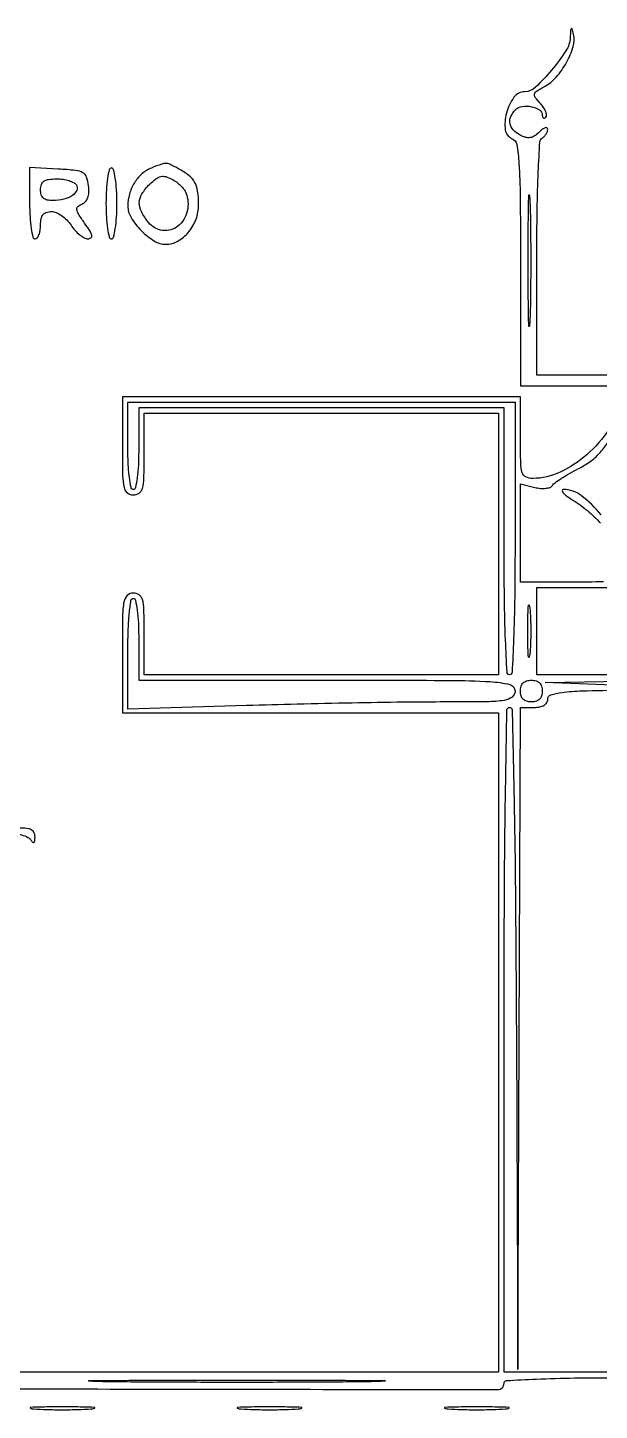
# Model space of a CAD drawing. Extents: x 23 to 255, y 40 to 184.
# Drawn here: x 233.89 to 242.76, y 39.85 to 61.31 of the extents above; entities that cross this region are included whole.
import ezdxf

# ---------------------------------------------------------------- set-up
doc = ezdxf.new("R2010")
doc.units = 0
doc.header["$MEASUREMENT"] = 0

msp = doc.modelspace()

# ---------------------------------------------------------------- linework, layer by layer
for points in [[(207.919475, 175.632891, 0.000007), (191.762556, 175.634099, 0.00002), (173.0434, 175.634494, 0.000013), (151.49745, 175.633531)], [(242.964376, 55.91663, 0.004329), (242.5059, 55.9206), (241.7868, 55.9206), (241.7868, 57.734507, -0.003567), (241.79221, 58.492916, -0.007759), (241.809546, 59.074774, -0.003358), (241.833633, 59.537404, -0.244316), (241.8714, 59.6007, 0.064989), (241.903762, 59.627051, 0.051913), (241.931149, 59.662786, 0.053432), (241.949776, 59.702006, 0.084359), (241.956, 59.738636, 0.284199), (241.943724, 59.758489, 0.203819), (241.916997, 59.760123, 0.080654), (241.874298, 59.736685, 0.030616), (241.823225, 59.691511, -0.050338), (241.750729, 59.632307, -0.108469), (241.683822, 59.606501, -0.109468), (241.612666, 59.611207, -0.051869), (241.527125, 59.646144, -0.082642), (241.420661, 59.728143, -0.143335), (241.371013, 59.827141, -0.14973), (241.383601, 59.934125, -0.093021), (241.455534, 60.039294, -0.16211), (241.558601, 60.090869, -0.084427), (241.703862, 60.087106, -0.093896), (241.827579, 60.037461, -0.255861), (241.8714, 59.957433, 0.066396), (241.875409, 59.927375, 0.195643), (241.887815, 59.91111, 0.239901), (241.905965, 59.909985, 0.094375), (241.927281, 59.924481, 0.228102), (241.938676, 59.957016, 0.067539), (241.925447, 60.009585, 0.052829), (241.892322, 60.072143, 0.035774), (241.842564, 60.135723, -0.024352), (241.763368, 60.232292, -0.221657), (241.752732, 60.284251, -0.195143), (241.785215, 60.329771, -0.018544), (241.905682, 60.400109, 0.091371), (242.086386, 60.544344, 0.052066), (242.247202, 60.774, 0.052879), (242.351672, 61.020275, 0.1369), (242.356151, 61.211421, 0.009784), (242.333176, 61.295004, 0.574534), (242.320667, 61.298065, 0.17825), (242.310492, 61.274972, 0.004402), (242.304214, 61.157628, -0.135279), (242.238555, 60.955145, -0.028827), (242.015346, 60.655436, -0.026522), (241.762816, 60.384801, -0.194125), (241.601704, 60.3198, 0.239175), (241.431859, 60.233625, 0.092819), (241.314673, 59.98893, 0.097804), (241.297246, 59.727407, 0.275665), (241.4061, 59.588994, -0.268091), (241.476742, 59.501731, -0.022866), (241.50989, 59.204158, -0.01425), (241.528701, 58.692052, -0.002055), (241.533, 57.645849), (241.533, 55.7514), (242.338312, 55.7514), (243.143624, 55.7514)], [(242.904405, 55.079613, -0.068576), (242.565887, 54.687246, -0.070658), (242.146256, 54.411762, -0.107937), (241.72335, 54.315058, -0.114899), (241.617052, 54.338721, -0.210713), (241.560433, 54.404911, -0.06783), (241.53723, 54.551664, -0.00534), (241.533, 54.9477), (241.533, 55.5822), (238.4451, 55.5822), (235.3572, 55.5822), (235.3572, 54.8208, 0.004487), (235.361351, 54.358278, 0.050222), (235.38305, 54.175725, 0.168559), (235.434643, 54.092073, 0.17273), (235.5264, 54.0594, 0.150217), (235.617312, 54.087344, 0.180365), (235.66881, 54.159862, 0.059311), (235.691133, 54.315874, 0.005909), (235.6956, 54.6939), (235.6956, 55.3284), (238.4451, 55.3284), (241.1946, 55.3284), (241.1946, 53.298), (241.1946, 51.2676), (238.4451, 51.2676), (235.6956, 51.2676), (235.6956, 51.9021, 0.005909), (235.691133, 52.280126, 0.059311), (235.66881, 52.436138, 0.180365), (235.617312, 52.508656, 0.150217), (235.5264, 52.5366, 0.200111), (235.433682, 52.497944, 0.151374), (235.382195, 52.399125, 0.041619), (235.361075, 52.181312, 0.003368), (235.3572, 51.606), (235.3572, 50.6754), (238.2759, 50.6754), (241.1946, 50.6754), (241.1946, 45.5571), (241.1946, 40.4388), (237.134568, 40.4388), (233.074537, 40.4388)], [(242.821048, 52.709701, -0.004075), (242.342401, 52.7058), (241.533, 52.7058), (241.533, 53.468812), (241.533, 54.231824), (241.75358, 54.176461, 0.03926), (241.842004, 54.161517, 0.048837), (241.925336, 54.162238, 0.056775), (241.992136, 54.177153, 0.1683), (242.02853, 54.205785, -0.093482), (242.068981, 54.248587, -0.013065), (242.169904, 54.317792, -0.014556), (242.295246, 54.393924, -0.011895), (242.433452, 54.468164, 0.03822), (242.613101, 54.577212, 0.051209), (242.755741, 54.703402, 0.046195), (242.879978, 54.866199, 0.024312)], [(242.784139, 53.749731, 0.057139), (242.474872, 54.049518, 0.166118), (242.19674, 54.143684, 0.401096), (242.180059, 54.127648, 0.194216), (242.190894, 54.097157, 0.053824), (242.246592, 54.046488, 0.018711), (242.3367, 53.985739, -0.035419), (242.572082, 53.815348, -0.039032), (242.772951, 53.618449, -0.042379)], [(243.1827, 40.4388), (241.2792, 40.4388), (241.2792, 45.5994, -0.001107), (241.284163, 47.840979, -0.002959), (241.300694, 49.438628, -0.000479), (241.322772, 50.720355, -0.408898), (241.363145, 50.76, -0.407609), (241.403513, 50.720534, -0.000474), (241.431281, 49.438295, -0.00296), (241.45484, 47.844817, -0.001123), (241.469562, 45.62055), (241.492035, 40.4811), (241.512518, 45.62055), (241.533, 50.76), (241.7445, 50.76, 0.04716), (241.83277, 50.768344, 0.088208), (241.8996, 50.79384, 0.118484), (241.940956, 50.83445, 0.140575), (241.956, 50.8869, -0.321678), (242.004577, 50.954593, -0.050643), (242.173941, 50.993303, -0.023574), (242.487857, 51.017321, -0.003546), (243.11925, 51.031298)], [(228.774054, 40.190136, 0.000131), (234.976384, 40.178106, 0.000131), (241.178815, 40.16933, 0.414551), (241.2792, 40.2696, -0.397494), (241.316079, 40.30866, -0.003252), (241.776225, 40.33211, -0.007936), (242.369452, 40.349047, -0.003168), (243.1827, 40.3542, -0.002399)]]:
    msp.add_lwpolyline(points, format="xyb")
for points in [[(233.919, 58.589921, 0.013722), (233.924944, 58.373379, 0.024147), (233.943378, 58.19533, 0.021815), (233.96967, 58.062264, 0.345909), (234.0036, 58.0356, 0.226478), (234.035996, 58.051068, 0.074992), (234.063349, 58.097728, 0.057076), (234.082014, 58.166108, 0.038131), (234.0882, 58.2471, -0.044943), (234.097174, 58.34674, -0.122975), (234.126075, 58.410704, -0.148882), (234.177594, 58.446414, -0.077786), (234.25545, 58.4586, -0.101801), (234.329556, 58.443354, -0.04985), (234.414278, 58.396472, -0.046565), (234.495874, 58.328009, -0.049939), (234.56128, 58.2471, 0.037266), (234.623385, 58.16617, 0.040448), (234.695263, 58.097728, 0.04416), (234.765936, 58.050225, 0.126553), (234.822791, 58.0356, 0.157321), (234.869937, 58.050811, 0.296732), (234.883808, 58.086603, 0.090205), (234.855968, 58.15489, 0.012935), (234.771298, 58.280555, -0.012401), (234.676296, 58.421231, -0.10709), (234.650079, 58.491779, -0.250714), (234.667022, 58.53836, -0.09131), (234.728903, 58.576174, 0.116337), (234.78355, 58.613403, 0.096825), (234.820267, 58.67355, 0.07588), (234.837352, 58.756321, 0.041676), (234.834116, 58.859969, 0.057243), (234.802997, 58.993548, 0.183325), (234.744685, 59.061959, 0.100283), (234.632001, 59.097114, 0.011251), (234.36315, 59.118671), (233.919, 59.144242)], [(235.1034, 58.5855, 0.013867), (235.109352, 58.370906, 0.024301), (235.127804, 58.194225, 0.022017), (235.154115, 58.062173, 0.345347), (235.188, 58.0356, 0.345347), (235.221885, 58.062173, 0.022017), (235.248196, 58.194225, 0.024301), (235.266648, 58.370906, 0.013867), (235.2726, 58.5855, 0.013867), (235.266648, 58.800094, 0.024301), (235.248196, 58.976775, 0.022017), (235.221885, 59.108827, 0.345347), (235.188, 59.1354, 0.345347), (235.154115, 59.108827, 0.022017), (235.127804, 58.976775, 0.024301), (235.109352, 58.800094, 0.013867)], [(235.80688, 59.13481, 0.087112), (235.661828, 59.044515, 0.071627), (235.544553, 58.904488, 0.068918), (235.467987, 58.731448, 0.069853), (235.4418, 58.544916, 0.138648), (235.492932, 58.364064, 0.057467), (235.651296, 58.162476, 0.057503), (235.851009, 58.002547, 0.14101), (236.030155, 57.951, 0.12921), (236.216865, 58.000069, 0.091001), (236.384342, 58.139848, 0.084715), (236.500652, 58.340757, 0.090359), (236.540305, 58.56435, 0.033071), (236.525351, 58.775118, 0.092864), (236.478714, 58.914845, 0.101194), (236.387409, 59.021277, 0.043913), (236.229912, 59.122735, 0.00971), (236.091226, 59.192328, 0.104664), (236.030534, 59.206995, 0.09568), (235.967207, 59.196629, 0.007497)], [(234.643946, 58.872141, -0.246181), (234.649965, 58.787273, -0.143954), (234.582834, 58.70723, -0.089606), (234.448946, 58.649321, -0.055728), (234.27855, 58.629095, -0.055785), (234.191466, 58.638242, -0.127363), (234.132982, 58.667911, -0.139785), (234.099527, 58.720081, -0.073238), (234.0882, 58.797, -0.080498), (234.101517, 58.879179, -0.164533), (234.140451, 58.930667, -0.117871), (234.213234, 58.958275, -0.031983), (234.337007, 58.9662, -0.034813), (234.43651, 58.959264, -0.039561), (234.529803, 58.93857, -0.043342), (234.604604, 58.908348, -0.137509)], [(236.344003, 58.748977, -0.149358), (236.364003, 58.46325, -0.169696), (236.218109, 58.232001, -0.202783), (235.98225, 58.166309, -0.192744), (235.764301, 58.288025, -0.048841), (235.652399, 58.457693, -0.129566), (235.619861, 58.598082, -0.134863), (235.661219, 58.732711, -0.054864), (235.782139, 58.883539, -0.033301), (235.877494, 58.966973, -0.106854), (235.953456, 59.002673, -0.125552), (236.030112, 59.000882, -0.054615), (236.125318, 58.962605, -0.038214), (236.194598, 58.918415, -0.032393), (236.260523, 58.861871, -0.033659), (236.313948, 58.802149, -0.074161)], [(241.68073, 56.78775, -0.030429), (241.670852, 56.679185, -0.913149), (241.661523, 56.679753, -0.006231), (241.655156, 57.044961, -0.001243), (241.653535, 57.6972, -0.001243), (241.655156, 58.349439, -0.006231), (241.661523, 58.714647, -0.913149), (241.670852, 58.715215, -0.030429), (241.68073, 58.60665, -0.004709), (241.689208, 58.192637, -0.002765), (241.691947, 57.6972, -0.002765), (241.689208, 57.201763, -0.004709)], [(241.4484, 53.3826, -0.002823), (241.44328, 52.4757, -0.007172), (241.426404, 51.8175, -0.002689), (241.403142, 51.304995, -0.39943), (241.3638, 51.2676, -0.399078), (241.32451, 51.3049, -0.002789), (241.301213, 51.806925, -0.007313), (241.284326, 52.452131, -0.002886), (241.2792, 53.3403), (241.2792, 55.413), (238.4451, 55.413), (235.611, 55.413), (235.611, 54.7785, -0.011522), (235.605194, 54.526601, -0.02162), (235.58703, 54.323775, -0.018508), (235.561072, 54.172159, -0.354925), (235.5264, 54.144, -0.358912), (235.491391, 54.172846, -0.01702), (235.465594, 54.33435, -0.020476), (235.447545, 54.550234, -0.010616), (235.4418, 54.8208), (235.4418, 55.4976), (238.4451, 55.4976), (241.4484, 55.4976)], [(235.611, 51.8175), (235.611, 51.183), (238.5297, 51.183, -0.000815), (240.432374, 51.179899, -0.013662), (241.062413, 51.160624, -0.042805), (241.366761, 51.116659, -0.348619), (241.4484, 51.0138, -0.232493), (241.402202, 50.919817, -0.128816), (241.281818, 50.8688, -0.033632), (241.015613, 50.848161, -0.00249), (240.28515, 50.844392, 0.003294), (239.711591, 50.840511, 0.001303), (238.92309, 50.827924, 0.00129), (238.071541, 50.809913, 0.001616), (237.28185, 50.78862), (235.4418, 50.733055), (235.4418, 51.592527, -0.007902), (235.447352, 51.94378, -0.016629), (235.465032, 52.215982, -0.012163), (235.490235, 52.420788, -0.371851), (235.5264, 52.452, -0.354925), (235.561072, 52.423841, -0.018508), (235.58703, 52.272225, -0.02162), (235.605194, 52.069399, -0.011522)], [(241.679545, 51.58485, -0.084525), (241.667757, 51.540266, -0.76997), (241.656673, 51.542153, -0.018707), (241.649095, 51.686608, -0.003751), (241.64716, 51.9444, -0.003751), (241.649095, 52.202192, -0.018707), (241.656673, 52.346647, -0.76997), (241.667757, 52.348534, -0.084525), (241.679545, 52.30395, -0.014123), (241.689638, 52.140256, -0.008335), (241.692903, 51.9444, -0.008335), (241.689638, 51.748544, -0.014123)], [(241.8714, 51.0138, -0.072254), (241.860669, 50.939931, -0.124864), (241.8291, 50.8869, -0.124864), (241.776069, 50.855331, -0.072254), (241.7022, 50.8446, -0.072254), (241.628331, 50.855331, -0.124864), (241.5753, 50.8869, -0.124864), (241.543731, 50.939931, -0.072254), (241.533, 51.0138, -0.072254), (241.543731, 51.087669, -0.124864), (241.5753, 51.1407, -0.124864), (241.628331, 51.172269, -0.072254), (241.7022, 51.183, -0.072254), (241.776069, 51.172269, -0.124864), (241.8291, 51.1407, -0.124864), (241.860669, 51.087669, -0.072254)], [(233.537202, 48.835976, -0.025129), (233.670969, 48.815509, -0.030103), (233.794002, 48.782482, -0.031246), (233.891948, 48.742802, -0.140134), (233.937757, 48.702148, 0.05047), (233.965736, 48.666638, 0.378685), (233.985391, 48.66509, 0.207937), (233.998761, 48.688695, 0.024151), (234.002305, 48.75075, 0.140461), (233.981931, 48.824265, 0.176527), (233.92699, 48.867963, 0.076872), (233.817113, 48.886712, 0.012735), (233.60175, 48.884578, 0.000345), (233.312948, 48.874158, 0.153346), (233.294935, 48.867765, 0.681316), (233.296882, 48.860753, 0.000578)], [(239.18535, 40.290822, -0.001861), (238.251422, 40.283268, -0.001092), (237.1338, 40.280827, -0.001092), (236.016178, 40.283268, -0.001861), (235.08225, 40.290822, -0.012131), (234.838427, 40.29962, -0.964565), (234.838628, 40.307934, -0.002462), (235.662429, 40.313608, -0.000491), (237.1338, 40.315052, -0.000491), (238.605171, 40.313608, -0.002462), (239.428972, 40.307934, -0.964565), (239.429173, 40.29962, -0.012131)], [(233.98245, 39.868829, 0.01099), (234.184652, 39.859144, 0.006471), (234.4266, 39.856012, 0.006471), (234.668548, 39.859144, 0.01099), (234.87075, 39.868829, 0.067956), (234.924946, 39.880129, 0.813012), (234.923493, 39.890774, 0.014551), (234.745087, 39.898047, 0.002911), (234.4266, 39.899901, 0.002911), (234.108113, 39.898047, 0.014551), (233.929707, 39.890774, 0.813012), (233.928254, 39.880129, 0.067956)], [(237.19725, 39.868829, 0.01099), (237.399452, 39.859144, 0.006471), (237.6414, 39.856012, 0.006471), (237.883348, 39.859144, 0.01099), (238.08555, 39.868829, 0.067956), (238.139746, 39.880129, 0.813012), (238.138293, 39.890774, 0.014551), (237.959887, 39.898047, 0.002911), (237.6414, 39.899901, 0.002911), (237.322913, 39.898047, 0.014551), (237.144507, 39.890774, 0.813012), (237.143054, 39.880129, 0.067956)], [(240.41205, 39.868829, 0.01099), (240.614252, 39.859144, 0.006471), (240.8562, 39.856012, 0.006471), (241.098148, 39.859144, 0.01099), (241.30035, 39.868829, 0.067956), (241.354546, 39.880129, 0.813012), (241.353093, 39.890774, 0.014551), (241.174687, 39.898047, 0.002911), (240.8562, 39.899901, 0.002911), (240.537713, 39.898047, 0.014551), (240.359307, 39.890774, 0.813012), (240.357854, 39.880129, 0.067956)]]:
    msp.add_lwpolyline(points, format="xyb", close=True)
for points in [[(243.0135, 51.2676), (241.7868, 51.2676), (241.7868, 51.9444), (241.7868, 52.6212), (242.515315, 52.6212), (243.24383, 52.6212)], [(243.0981, 51.0984), (241.9137, 51.148004), (243.11925, 51.165502)]]:
    msp.add_lwpolyline(points)

doc.saveas('drawing.dxf')
